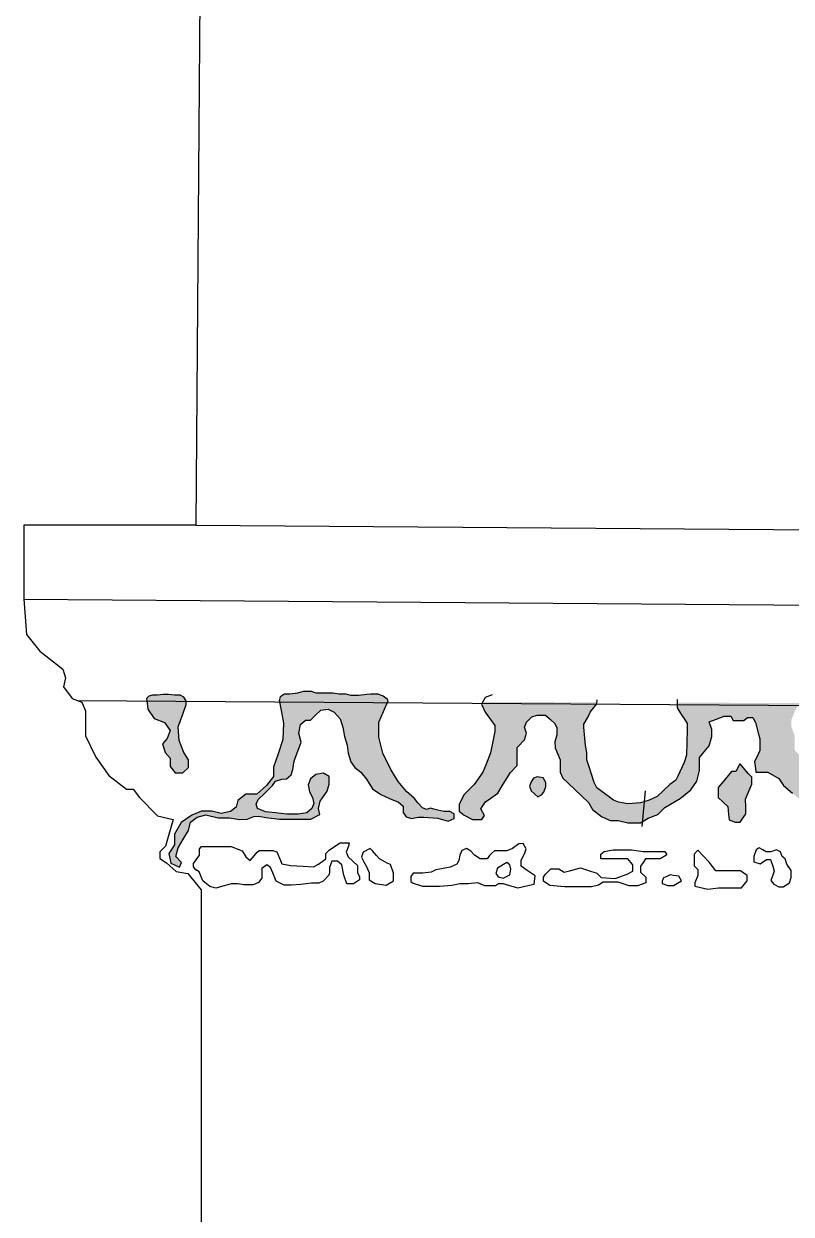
# Model space of a CAD drawing. Header units: millimetres. Extents: x 245 to 515, y 87 to 339.
# Drawn here: x 295.428 to 297.712, y 236.539 to 240.08 of the extents above; entities that cross this region are included whole.
import ezdxf

# ---------------------------------------------------------------- set-up
doc = ezdxf.new("R2010")
doc.units = ezdxf.units.MM
doc.layers.add('çziigi', color=10, linetype='Continuous')

msp = doc.modelspace()

# ---------------------------------------------------------------- hatches: boundary and pattern name
at = {"layer": 'çziigi'}
h = msp.add_hatch(color=256, dxfattribs=at)
h.dxf.hatch_style = 1
h.paths.add_polyline_path([(295.901, 238.0263), (295.9114, 238.0551), (295.9114, 238.0663), (295.7939, 238.0667), (295.7967, 238.0409), (295.8153, 238.0135), (295.8465, 238.002), (295.863, 237.9779), (295.8547, 237.9544), (295.8405, 237.9379), (295.8487, 237.9127), (295.863, 237.8958), (295.863, 237.8706), (295.8783, 237.852), (295.9008, 237.852), (295.9177, 237.8673), (295.9177, 237.8903), (295.9035, 237.9127), (295.8903, 237.9478), (295.8874, 237.9886)])
h.paths.add_polyline_path([(295.9044, 238.0768), (295.8932, 238.0825), (295.8765, 238.0825), (295.8588, 238.0852), (295.8422, 238.0852), (295.825, 238.0828), (295.8106, 238.0828), (295.7994, 238.0798), (295.7931, 238.0733), (295.7939, 238.0667), (295.9114, 238.0663)])
h.paths.add_polyline_path([(296.4973, 238.0806), (296.481, 238.0867), (296.4609, 238.0867), (296.4484, 238.0854), (296.4241, 238.0828), (296.3998, 238.0828), (296.3865, 238.0872), (296.3662, 238.0872), (296.3479, 238.0899), (296.3206, 238.0899), (296.2973, 238.0899), (296.2826, 238.0945), (296.2601, 238.0945), (296.2434, 238.0895), (296.22, 238.0869), (296.2027, 238.0869), (296.1916, 238.079), (296.1886, 238.0652), (296.5112, 238.064), (296.5091, 238.0719)])
h.paths.add_polyline_path([(296.3118, 238.0378), (296.3335, 238.0412), (296.3519, 238.0319), (296.3689, 238.0125), (296.3769, 237.9874), (296.382, 237.9598), (296.3898, 237.9344), (296.3932, 237.9099), (296.4009, 237.8846), (296.4132, 237.8674), (296.4308, 237.8537), (296.4479, 237.8331), (296.4659, 237.8044), (296.4904, 237.7873), (296.5165, 237.7758), (296.5426, 237.7644), (296.5568, 237.7529), (296.5568, 237.7338), (296.5655, 237.7209), (296.5815, 237.716), (296.6013, 237.7196), (296.6189, 237.7196), (296.6604, 237.7166), (296.6912, 237.7081), (296.7083, 237.7161), (296.7083, 237.7303), (296.6959, 237.7368), (296.6775, 237.7368), (296.6601, 237.7411), (296.6479, 237.7441), (296.6385, 237.7464), (296.6262, 237.7427), (296.614, 237.7476), (296.6004, 237.7627), (296.5907, 237.7757), (296.5671, 237.7963), (296.5418, 237.8263), (296.5201, 237.8617), (296.4965, 237.9099), (296.4846, 237.958), (296.4846, 238.0028), (296.4983, 238.0344), (296.5112, 238.064), (296.1886, 238.0652), (296.1939, 238.0371), (296.201, 237.9997), (296.1991, 237.9507), (296.1848, 237.9079), (296.1709, 237.8683), (296.1709, 237.8412), (296.1504, 237.8142), (296.1216, 237.7888), (296.089, 237.7888), (296.0643, 237.7694), (296.0597, 237.7501), (296.043, 237.7366), (296.0149, 237.731), (295.9871, 237.7373), (295.9566, 237.7373), (295.9274, 237.7258), (295.8965, 237.7043), (295.876, 237.6689), (295.876, 237.6373), (295.859, 237.612), (295.8649, 237.5827), (295.8912, 237.5716), (295.8971, 237.5855), (295.8798, 237.6028), (295.8874, 237.6289), (295.9013, 237.6524), (295.9174, 237.6798), (295.9242, 237.7053), (295.9433, 237.7202), (295.9697, 237.7264), (296.0059, 237.7181), (296.0402, 237.7181), (296.0695, 237.7128), (296.0929, 237.7138), (296.1121, 237.7223), (296.1272, 237.7233), (296.1477, 237.7187), (296.1889, 237.7141), (296.282, 237.7141), (296.3092, 237.7282), (296.3045, 237.7458), (296.3096, 237.7675), (296.3308, 237.7969), (296.3364, 237.8183), (296.3364, 237.8408), (296.32, 237.8505), (296.2973, 237.847), (296.281, 237.8344), (296.2739, 237.8159), (296.2781, 237.7956), (296.2867, 237.7784), (296.2911, 237.7609), (296.2847, 237.7461), (296.2701, 237.7331), (296.2439, 237.7289), (296.2108, 237.7289), (296.1772, 237.7327), (296.1468, 237.7361), (296.1231, 237.7455), (296.1198, 237.759), (296.1253, 237.7727), (296.1447, 237.7918), (296.1675, 237.8143), (296.1765, 237.8274), (296.1954, 237.8325), (296.2097, 237.8343), (296.2235, 237.8455), (296.2288, 237.8616), (296.2323, 237.8873), (296.2404, 237.9086), (296.2528, 237.9435), (296.2468, 237.9694), (296.2514, 237.9953), (296.266, 238.0084), (296.2809, 238.0084), (296.2954, 238.0222)])
h = msp.add_hatch(color=256, dxfattribs=at)
h.dxf.hatch_style = 1
h.paths.add_polyline_path([(297.1074, 238.0189), (297.1139, 238.0323), (297.1336, 238.0569), (297.1338, 238.0616), (296.794, 238.0629), (296.7904, 238.0566), (296.801, 238.0327), (296.8169, 238.0104), (296.8296, 237.9926), (296.8296, 237.9752), (296.8245, 237.9502), (296.8167, 237.9118), (296.8036, 237.8781), (296.7944, 237.8543), (296.7684, 237.8167), (296.7381, 237.7875), (296.7241, 237.7584), (296.7241, 237.738), (296.7385, 237.7259), (296.7635, 237.713), (296.7907, 237.713), (296.7991, 237.7247), (296.7885, 237.7448), (296.8021, 237.7656), (296.818, 237.7766), (296.8389, 237.791), (296.8551, 237.8178), (296.8761, 237.8525), (296.8964, 237.8738), (296.8964, 237.8996), (296.8964, 237.927), (296.9181, 237.9505), (296.9238, 237.9694), (296.9185, 237.9876), (296.9245, 238.0027), (296.9397, 238.0186), (296.9563, 238.0239), (296.981, 238.0239), (296.9953, 238.0107), (297.0082, 237.9986), (297.0147, 237.9857), (297.0147, 237.9653), (297.0086, 237.9444), (297.009, 237.9259), (297.0162, 237.9096), (297.0247, 237.8904), (297.0247, 237.8717), (297.0247, 237.8536), (297.0325, 237.8358), (297.0484, 237.8206), (297.0677, 237.8023), (297.0879, 237.7831), (297.1086, 237.7633), (297.1208, 237.7425), (297.1473, 237.722), (297.1731, 237.7103), (297.1969, 237.7103), (297.2261, 237.7031), (297.2636, 237.7031), (297.2692, 237.7065), (297.2745, 237.766), (297.2632, 237.7628), (297.2258, 237.7592), (297.1977, 237.7641), (297.1827, 237.7707), (297.1486, 237.7963), (297.1337, 237.8075), (297.126, 237.8233), (297.1107, 237.87), (297.104, 237.8902), (297.104, 237.9123), (297.0995, 237.9335), (297.0946, 237.9873), (297.0946, 237.9971)])
h = msp.add_hatch(color=256, dxfattribs=at)
h.dxf.hatch_style = 1
h.paths.add_polyline_path([(297.7127, 237.9888), (297.7127, 238.0089), (297.7194, 238.0258), (297.7261, 238.0426), (297.7358, 238.0526), (297.7358, 238.0593), (297.3726, 238.0607), (297.3726, 238.0454), (297.3857, 238.0247), (297.3941, 238.0113), (297.4021, 237.9986), (297.4021, 237.98), (297.4001, 237.9046), (297.3936, 237.8823), (297.3745, 237.8417), (297.3691, 237.8302), (297.3505, 237.8171), (297.3133, 237.7813), (297.2896, 237.7704), (297.2745, 237.766), (297.2692, 237.7065), (297.2867, 237.7171), (297.3155, 237.7281), (297.3363, 237.7489), (297.382, 237.7751), (297.413, 237.8008), (297.4312, 237.8273), (297.4392, 237.8584), (297.4392, 237.8977), (297.4528, 237.914), (297.4681, 237.9323), (297.4763, 237.9596), (297.4763, 237.9812), (297.468, 238.0031), (297.4867, 238.0102), (297.5126, 238.0201), (297.5327, 238.0201), (297.5392, 238.0073), (297.5558, 238.0073), (297.5714, 238.0073), (297.5823, 238.016), (297.5983, 238.016), (297.6058, 238.0016), (297.6149, 237.9668), (297.6184, 237.9533), (297.6184, 237.9335), (297.6184, 237.9187), (297.6104, 237.9009), (297.6033, 237.8854), (297.6058, 237.8646), (297.6071, 237.8536), (297.6232, 237.8536), (297.6429, 237.8536), (297.6756, 237.8349), (297.6892, 237.8137), (297.7161, 237.791), (297.7341, 237.7758), (297.7707, 237.7606), (297.7999, 237.7485), (297.8166, 237.7273), (297.8374, 237.7118), (297.8545, 237.6991), (297.8617, 237.7004), (297.8643, 237.7654), (297.855, 237.7654), (297.8386, 237.7726), (297.8104, 237.7851), (297.7957, 237.8011), (297.7883, 237.8091), (297.7756, 237.8281), (297.7501, 237.8663), (297.7449, 237.883), (297.7385, 237.9031), (297.7224, 237.9197), (297.7224, 237.9622)])
h.paths.add_polyline_path([(298.3447, 238.0244), (298.352, 238.0419), (298.352, 238.0569), (297.9994, 238.0583), (298.0051, 238.0322), (298.0198, 238.018), (298.0246, 237.9928), (298.0246, 237.9748), (298.0246, 237.9537), (298.0101, 237.8956), (297.9986, 237.8755), (297.9986, 237.8607), (297.9857, 237.8379), (297.9672, 237.8245), (297.9519, 237.8134), (297.94, 237.8049), (297.9194, 237.7764), (297.8952, 237.7654), (297.8767, 237.7654), (297.8643, 237.7654), (297.8617, 237.7004), (297.8836, 237.7046), (297.9063, 237.7186), (297.926, 237.7466), (297.937, 237.7622), (297.9704, 237.7679), (298.0102, 237.78), (298.0265, 237.8012), (298.0464, 237.8271), (298.0564, 237.8401), (298.075, 237.8545), (298.0918, 237.8676), (298.0918, 237.8818), (298.1167, 237.9164), (298.1444, 237.9266), (298.1624, 237.9333), (298.1864, 237.9333), (298.205, 237.9153), (298.2188, 237.9019), (298.2188, 237.8748), (298.2114, 237.8434), (298.221, 237.8262), (298.2475, 237.8148), (298.2727, 237.8041), (298.3046, 237.7904), (298.3295, 237.7797), (298.3554, 237.7562), (298.3802, 237.7337), (298.3915, 237.7099), (298.4006, 237.6906), (298.4237, 237.6906), (298.4373, 237.7034), (298.4475, 237.7077), (298.4588, 237.767), (298.4472, 237.7648), (298.422, 237.7648), (298.4033, 237.7734), (298.3858, 237.7949), (298.371, 237.8131), (298.3484, 237.8375), (298.3343, 237.8528), (298.3122, 237.8767), (298.3122, 237.8879), (298.3122, 237.9135), (298.3041, 237.9558), (298.3041, 237.9794), (298.3187, 237.9964)])
h.paths.add_polyline_path([(298.7207, 237.9803), (298.7207, 238.0007), (298.7291, 238.03), (298.7378, 238.03), (298.7503, 238.0175), (298.7636, 238.0043), (298.7799, 238.0043), (298.7931, 238.0202), (298.7999, 238.0031), (298.8151, 237.982), (298.8181, 237.9657), (298.8181, 237.9354), (298.8293, 237.8654), (298.847, 237.8381), (298.8589, 237.8198), (298.8701, 237.8025), (298.8973, 237.7894), (298.9166, 237.7801), (298.9473, 237.7528), (298.968, 237.7344), (298.9757, 237.711), (298.9841, 237.6987), (299.0091, 237.6895), (299.0318, 237.6895), (299.0579, 237.6895), (299.0684, 237.6898), (299.0699, 237.7549), (299.0457, 237.7549), (299.025, 237.771), (299.0168, 237.7775), (298.9772, 237.7878), (298.9606, 237.7922), (298.9397, 237.8201), (298.9228, 237.8428), (298.9096, 237.8604), (298.9096, 237.8912), (298.9229, 237.9312), (298.9229, 237.9538), (298.9229, 237.9713), (298.9229, 237.9926), (298.9229, 238.012), (298.9416, 238.0281), (298.9539, 238.0387), (298.9539, 238.0546), (298.5773, 238.0561), (298.5679, 238.0286), (298.5829, 238.0235), (298.5899, 237.9994), (298.5963, 237.9772), (298.6027, 237.9548), (298.6008, 237.9401), (298.5973, 237.9124), (298.5914, 237.8652), (298.5776, 237.8469), (298.5692, 237.8356), (298.5572, 237.8195), (298.5317, 237.8046), (298.5159, 237.7954), (298.5041, 237.7807), (298.4801, 237.7709), (298.4588, 237.767), (298.4475, 237.7077), (298.4593, 237.7125), (298.4775, 237.7057), (298.4912, 237.7006), (298.5047, 237.7006), (298.5157, 237.725), (298.5237, 237.7428), (298.5628, 237.7641), (298.5828, 237.7807), (298.6048, 237.789), (298.6273, 237.7976), (298.659, 237.8276), (298.6772, 237.8736), (298.6876, 237.8999), (298.7105, 237.9341), (298.7207, 237.9494)])
h.paths.add_polyline_path([(299.3222, 237.9616), (299.3299, 238.0059), (299.3468, 238.0243), (299.3645, 238.0332), (299.3794, 238.0266), (299.3902, 238.0109), (299.4071, 238.0109), (299.4178, 238.0109), (299.4374, 238.0163), (299.4535, 238.004), (299.4618, 237.9978), (299.4539, 237.9672), (299.4492, 237.9489), (299.4492, 237.8987), (299.4613, 237.8707), (299.4782, 237.8311), (299.4958, 237.8113), (299.5158, 237.8001), (299.5558, 237.7778), (299.5893, 237.7591), (299.6041, 237.7406), (299.6264, 237.7268), (299.6214, 237.708), (299.6192, 237.6999), (299.6502, 237.6779), (299.6748, 237.6779), (299.6955, 237.686), (299.7073, 237.6823), (299.7073, 237.7751), (299.6834, 237.765), (299.6673, 237.765), (299.6507, 237.775), (299.6205, 237.7863), (299.6029, 237.7928), (299.5838, 237.8056), (299.5624, 237.835), (299.556, 237.8536), (299.5529, 237.8625), (299.5421, 237.8935), (299.5367, 237.9089), (299.5367, 237.9192), (299.5532, 237.9693), (299.5584, 237.9853), (299.5657, 238.0076), (299.5785, 238.0233), (299.5858, 238.0323), (299.5913, 238.0389), (299.5914, 238.0522), (299.1809, 238.0537), (299.179, 238.036), (299.1882, 238.035), (299.1926, 238.0167), (299.1986, 237.9912), (299.2052, 237.9637), (299.211, 237.9394), (299.2165, 237.916), (299.2165, 237.8933), (299.1984, 237.8545), (299.1912, 237.8391), (299.1726, 237.8158), (299.1617, 237.8022), (299.1491, 237.7864), (299.113, 237.7697), (299.0735, 237.7549), (299.0699, 237.7549), (299.0684, 237.6898), (299.0867, 237.6903), (299.1078, 237.6903), (299.1224, 237.6845), (299.1519, 237.7056), (299.1646, 237.7248), (299.1842, 237.7405), (299.2005, 237.7537), (299.247, 237.7836), (299.2792, 237.8044), (299.2942, 237.8277), (299.3129, 237.8568), (299.3129, 237.8968), (299.3129, 237.9221), (299.3129, 237.9448)])
h.paths.add_polyline_path([(300.2182, 238.0445), (300.2182, 238.0498), (299.7793, 238.0515), (299.7761, 238.0411), (299.7818, 238.0282), (299.7903, 238.0177), (299.797, 238.0094), (299.8055, 237.9989), (299.8167, 237.985), (299.8167, 237.9786), (299.829, 237.9786), (299.837, 237.9786), (299.856, 237.9786), (299.8709, 237.9597), (299.8709, 237.9488), (299.8709, 237.9343), (299.8709, 237.9114), (299.8624, 237.8956), (299.8536, 237.8794), (299.8463, 237.8794), (299.8334, 237.8703), (299.8222, 237.8624), (299.8051, 237.8322), (299.795, 237.8144), (299.7846, 237.804), (299.7637, 237.7834), (299.7507, 237.7791), (299.7237, 237.7791), (299.7164, 237.7791), (299.7073, 237.7751), (299.7073, 237.6823), (299.7128, 237.6806), (299.7286, 237.6806), (299.76, 237.7013), (299.7551, 237.7213), (299.7551, 237.7359), (299.7716, 237.7458), (299.7962, 237.7607), (299.8206, 237.7754), (299.8549, 237.7851), (299.8784, 237.815), (299.897, 237.8388), (299.9109, 237.8566), (299.9268, 237.9079), (299.9374, 237.9423), (299.9264, 237.9624), (299.9395, 237.9982), (299.9537, 238.0082), (299.9878, 238.014), (300.0009, 238.0086), (300.0366, 238.0002), (300.0512, 237.9856), (300.0635, 237.9537), (300.0635, 237.9372), (300.0635, 237.9031), (300.0562, 237.8904), (300.0562, 237.8644), (300.072, 237.8323), (300.0896, 237.8192), (300.1062, 237.7951), (300.1284, 237.7755), (300.163, 237.7471), (300.1721, 237.7396), (300.1902, 237.7396), (300.1902, 237.7172), (300.1803, 237.7065), (300.1689, 237.6943), (300.1811, 237.6829), (300.231, 237.6687), (300.266, 237.6687), (300.2863, 237.6786), (300.317, 237.6713), (300.331, 237.668), (300.3516, 237.6579), (300.3739, 237.6633), (300.4007, 237.6794), (300.4192, 237.6967), (300.4192, 237.7231), (300.4192, 237.7418), (300.4623, 237.7659), (300.4803, 237.776), (300.507, 237.791), (300.5249, 237.8127), (300.5516, 237.8273), (300.564, 237.8524), (300.5659, 237.8894), (300.5667, 237.911), (300.5806, 237.9496), (300.5806, 237.9905), (300.5806, 238.0117), (300.5956, 238.0217), (300.6203, 238.0117), (300.6323, 237.9997), (300.6462, 237.9754), (300.6377, 237.9542), (300.6339, 237.9448), (300.6308, 237.9371), (300.6257, 237.9243), (300.6307, 237.9149), (300.6387, 237.9), (300.6473, 237.9), (300.657, 237.8856), (300.657, 237.8752), (300.657, 237.8539), (300.657, 237.8482), (300.664, 237.8234), (300.6848, 237.8118), (300.7046, 237.8009), (300.7046, 237.791), (300.7277, 237.7752), (300.7485, 237.7609), (300.786, 237.7609), (300.8072, 237.7609), (300.8521, 237.7373), (300.8652, 237.7238), (300.8517, 237.7107), (300.8339, 237.7053), (300.8339, 237.6991), (300.8328, 237.6856), (300.8494, 237.6783), (300.8625, 237.6724), (300.8764, 237.6724), (300.9501, 237.6706), (300.9812, 237.6706), (300.9812, 237.6968), (300.9812, 237.7104), (300.9993, 237.7248), (301.0146, 237.7369), (301.0316, 237.7509), (301.0665, 237.7664), (301.0783, 237.7664), (301.1076, 237.7664), (301.125, 237.7813), (301.1427, 237.7965), (301.1723, 237.8093), (301.1948, 237.7969), (301.1948, 237.7714), (301.2048, 237.7497), (301.213, 237.7316), (301.2303, 237.7316), (301.2459, 237.7409), (301.2589, 237.772), (301.2659, 237.7886), (301.2726, 237.8046), (301.2853, 237.7993), (301.2955, 237.795), (301.3161, 237.7864), (301.3305, 237.7671), (301.339, 237.7557), (301.3505, 237.7404), (301.3691, 237.7404), (301.3909, 237.7404), (301.4058, 237.749), (301.4226, 237.7826), (301.4226, 237.8075), (301.3971, 237.8342), (301.3784, 237.8485), (301.3511, 237.9259), (301.3393, 237.9594), (301.3352, 237.9712), (301.3352, 238.0018), (301.353, 238.0186), (301.3615, 238.0267), (301.3615, 238.0454), (301.0482, 238.0466), (301.0413, 238.0324), (301.0501, 238.006), (301.0677, 237.9909), (301.0677, 237.967), (301.0677, 237.9482), (301.0677, 237.9237), (301.1011, 237.9123), (301.1011, 237.9589), (301.1011, 237.9884), (301.113, 237.9884), (301.1281, 237.9884), (301.1338, 237.9582), (301.1379, 237.9362), (301.1412, 237.9185), (301.1412, 237.8803), (301.13, 237.8614), (301.1218, 237.8476), (301.0973, 237.835), (301.074, 237.823), (301.0509, 237.8112), (301.0082, 237.7892), (300.9917, 237.7807), (300.9714, 237.7652), (300.9375, 237.7652), (300.9123, 237.7652), (300.8871, 237.7652), (300.872, 237.7652), (300.8576, 237.7652), (300.8179, 237.7822), (300.8037, 237.7883), (300.7706, 237.8025), (300.7575, 237.8363), (300.7515, 237.8519), (300.7404, 237.8806), (300.7337, 237.8978), (300.7337, 237.9186), (300.7337, 237.9394), (300.7537, 237.9563), (300.7721, 237.9719), (300.7877, 238.0048), (300.8001, 238.0308), (300.8116, 238.0308), (300.817, 238.0475), (300.3933, 238.0491), (300.4038, 238.0311), (300.4209, 238.0159), (300.4297, 237.998), (300.4391, 237.9788), (300.4391, 237.9514), (300.4448, 237.9243), (300.4448, 237.9036), (300.4448, 237.8776), (300.4448, 237.8476), (300.4448, 237.8313), (300.4516, 237.8309), (300.4526, 237.8483), (300.4712, 237.8672), (300.4775, 237.8835), (300.4775, 237.9006), (300.4775, 237.9253), (300.4704, 237.9397), (300.4656, 237.9689), (300.4656, 237.992), (300.47, 238.0079), (300.4727, 238.018), (300.4823, 238.018), (300.4907, 238.0262), (300.5018, 238.015), (300.5117, 238.005), (300.5117, 237.9952), (300.5174, 237.9776), (300.5174, 237.9513), (300.5242, 237.9098), (300.5242, 237.8867), (300.5178, 237.8588), (300.5152, 237.8474), (300.5124, 237.835), (300.4839, 237.7989), (300.4727, 237.7934), (300.4592, 237.7866), (300.4496, 237.7866), (300.4496, 237.7922), (300.442, 237.7922), (300.4325, 237.7922), (300.4273, 237.7922), (300.4165, 237.7826), (300.4104, 237.7772), (300.4009, 237.7687), (300.3922, 237.7527), (300.3891, 237.747), (300.3683, 237.747), (300.3276, 237.747), (300.3104, 237.747), (300.2789, 237.7527), (300.264, 237.7554), (300.247, 237.7683), (300.2231, 237.7683), (300.2155, 237.7774), (300.2036, 237.7919), (300.1796, 237.8208), (300.1796, 237.8404), (300.1796, 237.8692), (300.1708, 237.8879), (300.1663, 237.8974), (300.1603, 237.8946), (300.1603, 237.8704), (300.1603, 237.8493), (300.1603, 237.8393), (300.1603, 237.8302), (300.1429, 237.8238), (300.1293, 237.8314), (300.1185, 237.8493), (300.1129, 237.8712), (300.1091, 237.8864), (300.1091, 237.9059), (300.1173, 237.9326), (300.1129, 237.9549), (300.1129, 237.9704), (300.1281, 238.0019), (300.1401, 238.0135), (300.1488, 238.0075), (300.1488, 237.9844), (300.1488, 237.9752), (300.1488, 237.9509), (300.1488, 237.9385), (300.162, 237.9385), (300.1736, 237.9553), (300.1736, 237.9732), (300.1736, 237.9903), (300.1795, 238.0027), (300.2182, 238.0286)])
h.paths.add_polyline_path([(301.1755, 237.8728), (301.1815, 237.8875), (301.1859, 237.8982), (301.1872, 237.914), (301.1957, 237.9334), (301.2035, 237.9513), (301.2087, 237.9339), (301.2106, 237.9224), (301.2139, 237.9031), (301.2139, 237.893), (301.2139, 237.8793), (301.2139, 237.8699), (301.2199, 237.8586), (301.2253, 237.8485), (301.2253, 237.838), (301.2212, 237.8295), (301.2111, 237.8209), (301.2028, 237.8209), (301.1893, 237.8275), (301.1755, 237.8523), (301.1755, 237.8586)], flags=16)
h = msp.add_hatch(color=256, dxfattribs=at)
h.dxf.hatch_style = 1
h.paths.add_polyline_path([(299.4104, 237.7946), (299.3978, 237.805), (299.391, 237.8107), (299.3834, 237.817), (299.3802, 237.8276), (299.3764, 237.8265), (299.3641, 237.8228), (299.3556, 237.8202), (299.3556, 237.8053), (299.3556, 237.7931), (299.3604, 237.7796), (299.3668, 237.7619), (299.3742, 237.7557), (299.3681, 237.7364), (299.3632, 237.7282), (299.357, 237.7177), (299.3504, 237.7066), (299.3599, 237.7009), (299.3747, 237.6921), (299.3871, 237.6921), (299.4091, 237.6951), (299.4165, 237.7049), (299.4214, 237.7224), (299.4122, 237.7315), (299.4122, 237.7413), (299.4122, 237.7637), (299.4162, 237.7811)])
h.paths.add_polyline_path([(298.7882, 237.8086), (298.78, 237.8246), (298.7732, 237.8379), (298.7704, 237.8435), (298.758, 237.8499), (298.7479, 237.8551), (298.7297, 237.8457), (298.7197, 237.8336), (298.7176, 237.8174), (298.7176, 237.8011), (298.7318, 237.7836), (298.7417, 237.7714), (298.7417, 237.7508), (298.7417, 237.732), (298.7297, 237.7212), (298.7242, 237.7016), (298.7309, 237.6925), (298.742, 237.6856), (298.7589, 237.6835), (298.7752, 237.6877), (298.7845, 237.6977), (298.7788, 237.7145), (298.7668, 237.7251), (298.7668, 237.7335), (298.7668, 237.7483), (298.7701, 237.7588), (298.7833, 237.7694), (298.7882, 237.7829)])
h.paths.add_polyline_path([(298.1877, 237.7816), (298.1877, 237.7937), (298.1877, 237.806), (298.1771, 237.817), (298.1631, 237.8218), (298.1538, 237.8254), (298.1407, 237.8212), (298.1283, 237.8173), (298.1227, 237.8039), (298.1227, 237.7854), (298.1227, 237.7689), (298.126, 237.7579), (298.126, 237.7405), (298.1185, 237.7277), (298.1151, 237.7217), (298.1151, 237.7011), (298.1305, 237.6921), (298.1449, 237.6837), (298.1664, 237.6921), (298.1745, 237.6953), (298.1828, 237.7187), (298.1756, 237.7328), (298.1756, 237.745), (298.1828, 237.7668)])
h.paths.add_polyline_path([(297.5888, 237.8044), (297.5946, 237.8183), (297.5946, 237.8389), (297.5835, 237.8501), (297.5596, 237.8788), (297.5475, 237.8561), (297.5348, 237.8561), (297.5115, 237.8284), (297.4943, 237.8078), (297.4943, 237.7954), (297.4943, 237.7789), (297.5092, 237.7646), (297.5234, 237.7512), (297.5257, 237.7279), (297.5274, 237.7119), (297.5453, 237.7046), (297.5603, 237.7046), (297.5775, 237.7301), (297.5775, 237.7496), (297.576, 237.7736)])
h.paths.add_polyline_path([(296.9813, 237.8112), (296.9813, 237.8232), (296.9734, 237.8373), (296.9558, 237.84), (296.9449, 237.8364), (296.9376, 237.8253), (296.9329, 237.8118), (296.9379, 237.7986), (296.949, 237.7884), (296.9577, 237.7804), (296.9687, 237.786), (296.9757, 237.7945)])

# ---------------------------------------------------------------- linework, layer by layer
for p, q in [((295.9628, 241.7571), (295.9399, 238.5887)), ((295.9399, 238.5887), (295.4276, 238.5887)), ((295.4276, 238.5887), (295.4276, 238.3687)), ((295.9399, 238.5887), (427.6409, 237.6288)), ((295.4276, 238.3687), (295.4359, 238.2632)), ((295.4276, 238.3687), (301.7553, 238.3195)), ((295.4359, 238.2632), (295.4758, 238.2139)), ((295.4758, 238.2139), (295.5251, 238.1748)), ((295.5251, 238.1748), (295.5437, 238.1602)), ((295.5437, 238.1602), (295.5516, 238.1342)), ((295.5516, 238.1342), (295.5462, 238.1074)), ((295.5462, 238.1074), (295.5716, 238.0726)), ((295.8106, 238.0828), (295.7994, 238.0798)), ((295.825, 238.0828), (295.8106, 238.0828)), ((295.8422, 238.0852), (295.825, 238.0828)), ((295.8588, 238.0852), (295.8422, 238.0852)), ((295.8765, 238.0825), (295.8588, 238.0852)), ((295.8932, 238.0825), (295.8765, 238.0825)), ((295.9044, 238.0768), (295.8932, 238.0825)), ((296.1916, 238.079), (296.2027, 238.0869)), ((296.2027, 238.0869), (296.22, 238.0869)), ((296.22, 238.0869), (296.2434, 238.0895)), ((296.2434, 238.0895), (296.2601, 238.0945)), ((296.2601, 238.0945), (296.2826, 238.0945)), ((296.2826, 238.0945), (296.2973, 238.0899)), ((296.2973, 238.0899), (296.3206, 238.0899)), ((296.3206, 238.0899), (296.3479, 238.0899)), ((296.3479, 238.0899), (296.3662, 238.0872)), ((296.3662, 238.0872), (296.3865, 238.0872)), ((296.3865, 238.0872), (296.3998, 238.0828)), ((296.3998, 238.0828), (296.4241, 238.0828)), ((296.4241, 238.0828), (296.4484, 238.0854)), ((296.4484, 238.0854), (296.4609, 238.0867)), ((296.4609, 238.0867), (296.481, 238.0867)), ((296.481, 238.0867), (296.4973, 238.0806)), ((296.8215, 238.0838), (296.8014, 238.0759)), ((295.5716, 238.0726), (295.6005, 238.0624)), ((295.5861, 238.0675), (427.6704, 237.1245)), ((295.6005, 238.0624), (295.6117, 238.036)), ((295.7994, 238.0798), (295.7931, 238.0733)), ((295.7931, 238.0733), (295.7939, 238.0667)), ((295.7939, 238.0667), (295.7967, 238.0409)), ((295.901, 238.0263), (295.9114, 238.0551)), ((295.9114, 238.0663), (295.9044, 238.0768)), ((295.9114, 238.0551), (295.9114, 238.0663)), ((296.1881, 238.0681), (296.1939, 238.0371)), ((296.1886, 238.0652), (296.1916, 238.079)), ((296.4973, 238.0806), (296.5091, 238.0719)), ((296.4983, 238.0344), (296.5112, 238.064)), ((296.5091, 238.0719), (296.5112, 238.064)), ((296.8014, 238.0759), (296.7904, 238.0566)), ((296.7904, 238.0566), (296.801, 238.0327)), ((297.1139, 238.0323), (297.1336, 238.0569)), ((297.1336, 238.0569), (297.134, 238.0687)), ((297.3726, 238.0702), (297.3726, 238.0454)), ((295.6117, 238.036), (295.6117, 237.9621)), ((295.7967, 238.0409), (295.8153, 238.0135)), ((295.8153, 238.0135), (295.8465, 238.002)), ((295.8874, 237.9886), (295.901, 238.0263)), ((296.1939, 238.0371), (296.201, 237.9997)), ((296.2809, 238.0084), (296.2954, 238.0222)), ((296.2954, 238.0222), (296.3118, 238.0378)), ((296.3118, 238.0378), (296.3335, 238.0412)), ((296.3335, 238.0412), (296.3519, 238.0319)), ((296.3519, 238.0319), (296.3689, 238.0125)), ((296.3689, 238.0125), (296.3769, 237.9874)), ((296.4846, 238.0028), (296.4983, 238.0344)), ((296.801, 238.0327), (296.8169, 238.0104)), ((296.9245, 238.0027), (296.9397, 238.0186)), ((296.9397, 238.0186), (296.9563, 238.0239)), ((296.9563, 238.0239), (296.981, 238.0239)), ((296.981, 238.0239), (296.9953, 238.0107)), ((297.0946, 237.9971), (297.1074, 238.0189)), ((297.1074, 238.0189), (297.1139, 238.0323)), ((297.3726, 238.0454), (297.3857, 238.0247)), ((297.3857, 238.0247), (297.3941, 238.0113)), ((297.3941, 238.0113), (297.4021, 237.9986)), ((297.4867, 238.0102), (297.5126, 238.0201)), ((297.5126, 238.0201), (297.5327, 238.0201)), ((297.5327, 238.0201), (297.5392, 238.0073)), ((297.5714, 238.0073), (297.5823, 238.016)), ((297.5823, 238.016), (297.5983, 238.016)), ((297.5983, 238.016), (297.6058, 238.0016)), ((295.8465, 238.002), (295.863, 237.9779)), ((295.863, 237.9779), (295.8547, 237.9544)), ((295.8903, 237.9478), (295.8874, 237.9886)), ((296.201, 237.9997), (296.1991, 237.9507)), ((296.2468, 237.9694), (296.2514, 237.9953)), ((296.2514, 237.9953), (296.266, 238.0084)), ((296.266, 238.0084), (296.2809, 238.0084)), ((296.3769, 237.9874), (296.382, 237.9598)), ((296.4846, 237.958), (296.4846, 238.0028)), ((296.8169, 238.0104), (296.8296, 237.9926)), ((296.8296, 237.9926), (296.8296, 237.9752)), ((296.9185, 237.9876), (296.9245, 238.0027)), ((296.9238, 237.9694), (296.9185, 237.9876)), ((296.9953, 238.0107), (297.0082, 237.9986)), ((297.0082, 237.9986), (297.0147, 237.9857)), ((297.0147, 237.9857), (297.0147, 237.9653)), ((297.0946, 237.9873), (297.0946, 237.9971)), ((297.0995, 237.9335), (297.0946, 237.9873)), ((297.4021, 237.98), (297.4001, 237.9046)), ((297.4021, 237.9986), (297.4021, 237.98)), ((297.468, 238.0031), (297.4867, 238.0102)), ((297.4763, 237.9812), (297.468, 238.0031)), ((297.4763, 237.9596), (297.4763, 237.9812)), ((297.5392, 238.0073), (297.5558, 238.0073)), ((297.5558, 238.0073), (297.5714, 238.0073)), ((297.6058, 238.0016), (297.6149, 237.9668)), ((295.6117, 237.9621), (295.6421, 237.898)), ((295.8547, 237.9544), (295.8405, 237.9379)), ((295.9035, 237.9127), (295.8903, 237.9478)), ((296.1991, 237.9507), (296.1848, 237.9079)), ((296.2404, 237.9086), (296.2528, 237.9435)), ((296.2528, 237.9435), (296.2468, 237.9694)), ((296.382, 237.9598), (296.3898, 237.9344)), ((296.4965, 237.9099), (296.4846, 237.958)), ((296.8245, 237.9502), (296.8167, 237.9118)), ((296.8296, 237.9752), (296.8245, 237.9502)), ((296.8964, 237.927), (296.9181, 237.9505)), ((296.9181, 237.9505), (296.9238, 237.9694)), ((297.0147, 237.9653), (297.0086, 237.9444)), ((297.0086, 237.9444), (297.009, 237.9259)), ((297.4681, 237.9323), (297.4763, 237.9596)), ((297.6149, 237.9668), (297.6184, 237.9533)), ((297.6184, 237.9533), (297.6184, 237.9335)), ((295.8405, 237.9379), (295.8487, 237.9127)), ((295.8487, 237.9127), (295.863, 237.8958)), ((295.9177, 237.8903), (295.9035, 237.9127)), ((296.1848, 237.9079), (296.1709, 237.8683)), ((296.2323, 237.8873), (296.2404, 237.9086)), ((296.3898, 237.9344), (296.3932, 237.9099)), ((296.3932, 237.9099), (296.4009, 237.8846)), ((296.5201, 237.8617), (296.4965, 237.9099)), ((296.8167, 237.9118), (296.8036, 237.8781)), ((296.8964, 237.8996), (296.8964, 237.927)), ((297.009, 237.9259), (297.0162, 237.9096)), ((297.0162, 237.9096), (297.0247, 237.8904)), ((297.104, 237.9123), (297.0995, 237.9335)), ((297.104, 237.8902), (297.104, 237.9123)), ((297.4392, 237.8977), (297.4528, 237.914)), ((297.4528, 237.914), (297.4681, 237.9323)), ((297.6184, 237.9187), (297.6104, 237.9009)), ((297.6184, 237.9335), (297.6184, 237.9187)), ((295.6421, 237.898), (295.6804, 237.844)), ((295.863, 237.8958), (295.863, 237.8706)), ((295.863, 237.8706), (295.8783, 237.852)), ((295.9177, 237.8673), (295.9177, 237.8903)), ((296.2288, 237.8616), (296.2323, 237.8873)), ((296.4009, 237.8846), (296.4132, 237.8674)), ((296.8036, 237.8781), (296.7944, 237.8543)), ((296.8761, 237.8525), (296.8964, 237.8738)), ((296.8964, 237.8738), (296.8964, 237.8996)), ((297.0247, 237.8904), (297.0247, 237.8717)), ((297.0247, 237.8717), (297.0247, 237.8536)), ((297.1107, 237.87), (297.104, 237.8902)), ((297.126, 237.8233), (297.1107, 237.87)), ((297.3936, 237.8823), (297.3745, 237.8417)), ((297.4001, 237.9046), (297.3936, 237.8823)), ((297.4392, 237.8584), (297.4392, 237.8977)), ((297.5595, 237.8786), (297.5475, 237.8561)), ((297.5835, 237.8501), (297.5599, 237.8784)), ((297.6104, 237.9009), (297.6033, 237.8854)), ((297.6033, 237.8854), (297.6058, 237.8646)), ((295.6804, 237.844), (295.7329, 237.8033)), ((295.8783, 237.852), (295.9008, 237.852)), ((295.9008, 237.852), (295.9177, 237.8673)), ((296.1709, 237.8412), (296.1504, 237.8142)), ((296.1709, 237.8683), (296.1709, 237.8412)), ((296.1954, 237.8325), (296.2097, 237.8343)), ((296.2097, 237.8343), (296.2235, 237.8455)), ((296.2235, 237.8455), (296.2288, 237.8616)), ((296.281, 237.8344), (296.2739, 237.8159)), ((296.2973, 237.847), (296.281, 237.8344)), ((296.32, 237.8505), (296.2973, 237.847)), ((296.3364, 237.8408), (296.32, 237.8505)), ((296.3364, 237.8183), (296.3364, 237.8408)), ((296.4132, 237.8674), (296.4308, 237.8537)), ((296.4308, 237.8537), (296.4479, 237.8331)), ((296.5418, 237.8263), (296.5201, 237.8617)), ((296.7944, 237.8543), (296.7684, 237.8167)), ((296.8551, 237.8178), (296.8761, 237.8525)), ((296.9449, 237.8364), (296.9376, 237.8253)), ((296.9558, 237.84), (296.9449, 237.8364)), ((296.9734, 237.8373), (296.9558, 237.84)), ((296.9813, 237.8232), (296.9734, 237.8373)), ((297.0247, 237.8536), (297.0325, 237.8358)), ((297.0325, 237.8358), (297.0484, 237.8206)), ((297.3745, 237.8417), (297.3691, 237.8302)), ((297.4312, 237.8273), (297.4392, 237.8584)), ((297.5348, 237.8561), (297.5115, 237.8284)), ((297.5475, 237.8561), (297.5348, 237.8561)), ((297.5946, 237.8389), (297.5835, 237.8501)), ((297.5946, 237.8183), (297.5946, 237.8389)), ((297.6058, 237.8646), (297.6071, 237.8536)), ((297.6071, 237.8536), (297.6232, 237.8536)), ((297.6232, 237.8536), (297.6429, 237.8536)), ((297.6429, 237.8536), (297.6756, 237.8349)), ((297.6756, 237.8349), (297.6892, 237.8137)), ((295.7329, 237.8033), (295.7532, 237.8033)), ((295.7532, 237.8033), (295.772, 237.7783)), ((296.1504, 237.8142), (296.1216, 237.7888)), ((296.1447, 237.7918), (296.1675, 237.8143)), ((296.1675, 237.8143), (296.1765, 237.8274)), ((296.1765, 237.8274), (296.1954, 237.8325)), ((296.2739, 237.8159), (296.2781, 237.7956)), ((296.3308, 237.7969), (296.3364, 237.8183)), ((296.4479, 237.8331), (296.4659, 237.8044)), ((296.4659, 237.8044), (296.4904, 237.7873)), ((296.5671, 237.7963), (296.5418, 237.8263)), ((296.7684, 237.8167), (296.7381, 237.7875)), ((296.8389, 237.791), (296.8551, 237.8178)), ((296.9376, 237.8253), (296.9329, 237.8118)), ((296.9329, 237.8118), (296.9379, 237.7986)), ((296.9379, 237.7986), (296.949, 237.7884)), ((296.9757, 237.7945), (296.9813, 237.8112)), ((296.9813, 237.8112), (296.9813, 237.8232)), ((297.0484, 237.8206), (297.0677, 237.8023)), ((297.0677, 237.8023), (297.0879, 237.7831)), ((297.1337, 237.8075), (297.126, 237.8233)), ((297.1486, 237.7963), (297.1337, 237.8075)), ((297.2774, 237.7986), (297.2679, 237.6923)), ((297.3505, 237.8171), (297.3133, 237.7813)), ((297.3691, 237.8302), (297.3505, 237.8171)), ((297.382, 237.7751), (297.413, 237.8008)), ((297.413, 237.8008), (297.4312, 237.8273)), ((297.5115, 237.8284), (297.4943, 237.8078)), ((297.4943, 237.8078), (297.4943, 237.7954)), ((297.576, 237.7736), (297.5888, 237.8044)), ((297.5888, 237.8044), (297.5946, 237.8183)), ((297.6892, 237.8137), (297.7161, 237.791)), ((295.772, 237.7783), (295.8252, 237.7235)), ((296.0643, 237.7694), (296.0597, 237.7501)), ((296.089, 237.7888), (296.0643, 237.7694)), ((296.1216, 237.7888), (296.089, 237.7888)), ((296.1198, 237.759), (296.1253, 237.7727)), ((296.1253, 237.7727), (296.1447, 237.7918)), ((296.2781, 237.7956), (296.2867, 237.7784)), ((296.2867, 237.7784), (296.2911, 237.7609)), ((296.3045, 237.7458), (296.3096, 237.7675)), ((296.3096, 237.7675), (296.3308, 237.7969)), ((296.4904, 237.7873), (296.5165, 237.7758)), ((296.5165, 237.7758), (296.5426, 237.7644)), ((296.5426, 237.7644), (296.5568, 237.7529)), ((296.5907, 237.7757), (296.5671, 237.7963)), ((296.6004, 237.7627), (296.5907, 237.7757)), ((296.7381, 237.7875), (296.7241, 237.7584)), ((296.7885, 237.7448), (296.8021, 237.7656)), ((296.8021, 237.7656), (296.818, 237.7766)), ((296.818, 237.7766), (296.8389, 237.791)), ((296.949, 237.7884), (296.9577, 237.7804)), ((296.9577, 237.7804), (296.9687, 237.786)), ((296.9687, 237.786), (296.9757, 237.7945)), ((297.0879, 237.7831), (297.1086, 237.7633)), ((297.1086, 237.7633), (297.1208, 237.7425)), ((297.1827, 237.7707), (297.1486, 237.7963)), ((297.1977, 237.7641), (297.1827, 237.7707)), ((297.2258, 237.7592), (297.1977, 237.7641)), ((297.2896, 237.7704), (297.2632, 237.7628)), ((297.3133, 237.7813), (297.2896, 237.7704)), ((297.3363, 237.7489), (297.382, 237.7751)), ((297.4943, 237.7954), (297.4943, 237.7789)), ((297.4943, 237.7789), (297.5092, 237.7646)), ((297.5092, 237.7646), (297.5234, 237.7512)), ((297.5775, 237.7496), (297.576, 237.7736)), ((295.9566, 237.7373), (295.9274, 237.7258)), ((295.9871, 237.7373), (295.9566, 237.7373)), ((296.0149, 237.731), (295.9871, 237.7373)), ((296.043, 237.7366), (296.0149, 237.731)), ((296.0597, 237.7501), (296.043, 237.7366)), ((296.1231, 237.7455), (296.1198, 237.759)), ((296.1468, 237.7361), (296.1231, 237.7455)), ((296.1772, 237.7327), (296.1468, 237.7361)), ((296.2108, 237.7289), (296.1772, 237.7327)), ((296.2439, 237.7289), (296.2108, 237.7289)), ((296.2701, 237.7331), (296.2439, 237.7289)), ((296.2847, 237.7461), (296.2701, 237.7331)), ((296.282, 237.7141), (296.3092, 237.7282)), ((296.2911, 237.7609), (296.2847, 237.7461)), ((296.3092, 237.7282), (296.3045, 237.7458)), ((296.5568, 237.7529), (296.5568, 237.7338)), ((296.5568, 237.7338), (296.5655, 237.7209)), ((296.614, 237.7476), (296.6004, 237.7627)), ((296.6262, 237.7427), (296.614, 237.7476)), ((296.6385, 237.7464), (296.6262, 237.7427)), ((296.6479, 237.7441), (296.6385, 237.7464)), ((296.6601, 237.7411), (296.6479, 237.7441)), ((296.6775, 237.7368), (296.6601, 237.7411)), ((296.6959, 237.7368), (296.6775, 237.7368)), ((296.7083, 237.7303), (296.6959, 237.7368)), ((296.7083, 237.7161), (296.7083, 237.7303)), ((296.7241, 237.7584), (296.7241, 237.738)), ((296.7241, 237.738), (296.7385, 237.7259)), ((296.7991, 237.7247), (296.7885, 237.7448)), ((297.1208, 237.7425), (297.1473, 237.722)), ((297.2632, 237.7628), (297.2258, 237.7592)), ((297.2867, 237.7171), (297.3155, 237.7281)), ((297.3155, 237.7281), (297.3363, 237.7489)), ((297.5234, 237.7512), (297.5257, 237.7279)), ((297.5257, 237.7279), (297.5274, 237.7119)), ((297.5603, 237.7046), (297.5775, 237.7301)), ((297.5775, 237.7301), (297.5775, 237.7496)), ((295.8252, 237.7235), (295.8722, 237.7126)), ((295.8722, 237.7126), (295.8575, 237.6613)), ((295.8965, 237.7043), (295.876, 237.6689)), ((295.9274, 237.7258), (295.8965, 237.7043)), ((295.9174, 237.6798), (295.9242, 237.7053)), ((295.9242, 237.7053), (295.9433, 237.7202)), ((295.9433, 237.7202), (295.9697, 237.7264)), ((295.9697, 237.7264), (296.0059, 237.7181)), ((296.0059, 237.7181), (296.0402, 237.7181)), ((296.0402, 237.7181), (296.0695, 237.7128)), ((296.0695, 237.7128), (296.0929, 237.7138)), ((296.0929, 237.7138), (296.1121, 237.7223)), ((296.1121, 237.7223), (296.1272, 237.7233)), ((296.1272, 237.7233), (296.1477, 237.7187)), ((296.1477, 237.7187), (296.1889, 237.7141)), ((296.1889, 237.7141), (296.282, 237.7141)), ((296.5655, 237.7209), (296.5815, 237.716)), ((296.5815, 237.716), (296.6013, 237.7196)), ((296.6013, 237.7196), (296.6189, 237.7196)), ((296.6189, 237.7196), (296.6604, 237.7166)), ((296.6604, 237.7166), (296.6912, 237.7081)), ((296.6912, 237.7081), (296.7083, 237.7161)), ((296.7385, 237.7259), (296.7635, 237.713)), ((296.7635, 237.713), (296.7907, 237.713)), ((296.7907, 237.713), (296.7991, 237.7247)), ((297.1473, 237.722), (297.1731, 237.7103)), ((297.1731, 237.7103), (297.1969, 237.7103)), ((297.1969, 237.7103), (297.2261, 237.7031)), ((297.2261, 237.7031), (297.2636, 237.7031)), ((297.2636, 237.7031), (297.2867, 237.7171)), ((297.5274, 237.7119), (297.5453, 237.7046)), ((297.5453, 237.7046), (297.5603, 237.7046)), ((295.8575, 237.6613), (295.8494, 237.6332)), ((295.876, 237.6689), (295.876, 237.6373)), ((295.9013, 237.6524), (295.9174, 237.6798)), ((295.8494, 237.6332), (295.833, 237.6163)), ((295.876, 237.6373), (295.859, 237.612)), ((295.8798, 237.6028), (295.8874, 237.6289)), ((295.8874, 237.6289), (295.9013, 237.6524)), ((295.9503, 237.6261), (295.9564, 237.6325)), ((295.9503, 237.6068), (295.9503, 237.6261)), ((295.9564, 237.6325), (295.9713, 237.6325)), ((295.9713, 237.6325), (296.0095, 237.6325)), ((296.0095, 237.6325), (296.0331, 237.6325)), ((296.0331, 237.6325), (296.045, 237.6325)), ((296.045, 237.6325), (296.078, 237.62)), ((296.3269, 237.6121), (296.3365, 237.622)), ((296.3365, 237.622), (296.3558, 237.6349)), ((296.3558, 237.6349), (296.369, 237.6436)), ((296.369, 237.6436), (296.3884, 237.6436)), ((296.394, 237.634), (296.387, 237.6153)), ((296.3884, 237.6436), (296.3963, 237.6436)), ((296.3963, 237.6436), (296.394, 237.634)), ((296.4587, 237.6264), (296.4381, 237.6153)), ((296.4652, 237.6193), (296.4587, 237.6264)), ((296.7459, 237.6268), (296.7311, 237.6206)), ((296.7585, 237.6192), (296.7459, 237.6268)), ((296.8825, 237.627), (296.8657, 237.6199)), ((296.9012, 237.6402), (296.8825, 237.627)), ((296.9137, 237.6413), (296.9012, 237.6402)), ((296.9232, 237.626), (296.9137, 237.6413)), ((296.9185, 237.6111), (296.9232, 237.626)), ((297.1556, 237.6175), (297.1821, 237.6232)), ((297.1821, 237.6232), (297.2163, 237.6232)), ((297.2163, 237.6232), (297.2363, 237.6232)), ((297.2363, 237.6232), (297.2716, 237.6175)), ((297.4346, 237.622), (297.4234, 237.6098)), ((297.468, 237.5864), (297.4346, 237.622)), ((297.6074, 237.6229), (297.6004, 237.6033)), ((297.6169, 237.6285), (297.6074, 237.6229)), ((297.6273, 237.6229), (297.6169, 237.6285)), ((297.638, 237.617), (297.6273, 237.6229)), ((297.668, 237.6232), (297.6517, 237.617)), ((297.6803, 237.6167), (297.668, 237.6232)), ((295.833, 237.6163), (295.833, 237.5972)), ((295.833, 237.5972), (295.8526, 237.584)), ((295.859, 237.612), (295.8649, 237.5827)), ((295.8971, 237.5855), (295.8798, 237.6028)), ((295.9325, 237.5824), (295.9404, 237.5932)), ((295.9404, 237.5932), (295.9503, 237.6068)), ((296.078, 237.62), (296.089, 237.6022)), ((296.089, 237.6022), (296.101, 237.5911)), ((296.101, 237.5911), (296.1132, 237.6051)), ((296.1132, 237.6051), (296.1223, 237.6155)), ((296.1223, 237.6155), (296.1287, 237.6211)), ((296.1287, 237.6211), (296.1595, 237.6211)), ((296.1595, 237.6211), (296.1692, 237.6211)), ((296.1692, 237.6211), (296.1811, 237.6168)), ((296.1811, 237.6168), (296.1922, 237.5906)), ((296.1922, 237.5906), (296.1961, 237.5813)), ((296.3051, 237.5798), (296.3269, 237.5956)), ((296.3269, 237.5956), (296.3269, 237.6121)), ((296.3448, 237.5894), (296.3375, 237.5699)), ((296.3611, 237.5894), (296.3448, 237.5894)), ((296.3748, 237.5778), (296.3611, 237.5894)), ((296.387, 237.6153), (296.3935, 237.6016)), ((296.3935, 237.6016), (296.4069, 237.5888)), ((296.4069, 237.5888), (296.4205, 237.5758)), ((296.4381, 237.6153), (296.4331, 237.6005)), ((296.4331, 237.6005), (296.4401, 237.5874)), ((296.4401, 237.5874), (296.4486, 237.5716)), ((296.4774, 237.606), (296.4652, 237.6193)), ((296.4867, 237.5958), (296.4774, 237.606)), ((296.5092, 237.5827), (296.4867, 237.5958)), ((296.7224, 237.5909), (296.7162, 237.5801)), ((296.7259, 237.607), (296.7224, 237.5909)), ((296.7311, 237.6206), (296.7259, 237.607)), ((296.7697, 237.6068), (296.7585, 237.6192)), ((296.7857, 237.5962), (296.7697, 237.6068)), ((296.8066, 237.5962), (296.7857, 237.5962)), ((296.814, 237.6055), (296.8066, 237.5962)), ((296.8201, 237.6115), (296.814, 237.6055)), ((296.8288, 237.6199), (296.8201, 237.6115)), ((296.849, 237.6199), (296.8288, 237.6199)), ((296.8657, 237.6199), (296.849, 237.6199)), ((296.9081, 237.5923), (296.9185, 237.6111)), ((296.9081, 237.5741), (296.9081, 237.5923)), ((297.145, 237.6101), (297.1556, 237.6175)), ((297.145, 237.5956), (297.145, 237.6101)), ((297.1667, 237.5956), (297.145, 237.5956)), ((297.2024, 237.5956), (297.1667, 237.5956)), ((297.2255, 237.5956), (297.2024, 237.5956)), ((297.2409, 237.5785), (297.2255, 237.5956)), ((297.2783, 237.5956), (297.2709, 237.5848)), ((297.2716, 237.6175), (297.2942, 237.6175)), ((297.304, 237.5956), (297.2783, 237.5956)), ((297.2942, 237.6175), (297.3358, 237.6175)), ((297.3222, 237.5956), (297.304, 237.5956)), ((297.3393, 237.6061), (297.3222, 237.5956)), ((297.3358, 237.6175), (297.3419, 237.6077)), ((297.3419, 237.6077), (297.3393, 237.6061)), ((297.4234, 237.6098), (297.4234, 237.5954)), ((297.4234, 237.5954), (297.4234, 237.5751)), ((297.4874, 237.5602), (297.468, 237.5864)), ((297.6004, 237.6033), (297.6004, 237.5867)), ((297.6004, 237.5867), (297.6197, 237.5814)), ((297.6197, 237.5814), (297.6388, 237.5935)), ((297.6517, 237.617), (297.638, 237.617)), ((297.6388, 237.5935), (297.6509, 237.5935)), ((297.6509, 237.5935), (297.657, 237.5741)), ((297.6854, 237.6033), (297.6803, 237.6167)), ((297.6941, 237.5963), (297.6854, 237.6033)), ((297.6989, 237.5797), (297.6941, 237.5963)), ((295.8526, 237.584), (295.881, 237.5586)), ((295.8649, 237.5827), (295.8912, 237.5716)), ((295.881, 237.5586), (295.9157, 237.5527)), ((295.8912, 237.5716), (295.8971, 237.5855)), ((295.9157, 237.5527), (295.9555, 237.5039)), ((295.9325, 237.5725), (295.9325, 237.5824)), ((295.9398, 237.5629), (295.9325, 237.5725)), ((295.9494, 237.5577), (295.9398, 237.5629)), ((295.9602, 237.5306), (295.9494, 237.5577)), ((296.151, 237.5784), (296.1359, 237.5676)), ((296.1359, 237.5676), (296.1359, 237.5382)), ((296.1617, 237.5706), (296.151, 237.5784)), ((296.1688, 237.5542), (296.1617, 237.5706)), ((296.1793, 237.5297), (296.1688, 237.5542)), ((296.1961, 237.5813), (296.2214, 237.576)), ((296.2214, 237.576), (296.2596, 237.574)), ((296.2596, 237.574), (296.2898, 237.5724)), ((296.2898, 237.5724), (296.3051, 237.5798)), ((296.3375, 237.5539), (296.3358, 237.5475)), ((296.3375, 237.5699), (296.3375, 237.5539)), ((296.3803, 237.5478), (296.3748, 237.5778)), ((296.4205, 237.5758), (296.4205, 237.5556)), ((296.4205, 237.5556), (296.427, 237.5428)), ((296.4486, 237.5716), (296.4559, 237.5542)), ((296.4559, 237.5542), (296.4559, 237.5338)), ((296.5188, 237.5786), (296.5092, 237.5827)), ((296.5278, 237.5533), (296.5188, 237.5786)), ((296.5278, 237.5306), (296.5278, 237.5533)), ((296.5866, 237.5531), (296.5794, 237.5431)), ((296.6152, 237.5531), (296.5866, 237.5531)), ((296.6405, 237.5559), (296.6152, 237.5531)), ((296.6545, 237.5635), (296.6405, 237.5559)), ((296.671, 237.5666), (296.6545, 237.5635)), ((296.6968, 237.5715), (296.671, 237.5666)), ((296.7162, 237.5801), (296.6968, 237.5715)), ((296.838, 237.5684), (296.8331, 237.5524)), ((296.8331, 237.5524), (296.8398, 237.5426)), ((296.8652, 237.5848), (296.838, 237.5684)), ((296.8744, 237.5785), (296.8652, 237.5848)), ((296.8742, 237.548), (296.8771, 237.5655)), ((296.8771, 237.5655), (296.8744, 237.5785)), ((296.9261, 237.5615), (296.9081, 237.5741)), ((296.9495, 237.5451), (296.9261, 237.5615)), ((296.9802, 237.5503), (296.997, 237.5657)), ((296.997, 237.5657), (297.0204, 237.5657)), ((297.0204, 237.5657), (297.0358, 237.556)), ((297.0358, 237.556), (297.0521, 237.5602)), ((297.0521, 237.5602), (297.0846, 237.5688)), ((297.0846, 237.5688), (297.1085, 237.5614)), ((297.1085, 237.5614), (297.1336, 237.5536)), ((297.1336, 237.5536), (297.1465, 237.5403)), ((297.224, 237.55), (297.2409, 237.5597)), ((297.2409, 237.5597), (297.2409, 237.5785)), ((297.2709, 237.5848), (297.2635, 237.574)), ((297.2635, 237.574), (297.2635, 237.5563)), ((297.2635, 237.5563), (297.2789, 237.5412)), ((297.4234, 237.5751), (297.4337, 237.5643)), ((297.4337, 237.5643), (297.4337, 237.5462)), ((297.5127, 237.5602), (297.4874, 237.5602)), ((297.5361, 237.5602), (297.5127, 237.5602)), ((297.5614, 237.5602), (297.5361, 237.5602)), ((297.5812, 237.5462), (297.5614, 237.5602)), ((297.657, 237.5741), (297.6617, 237.5594)), ((297.6617, 237.5594), (297.6576, 237.5478)), ((297.7115, 237.5609), (297.6989, 237.5797)), ((297.7115, 237.5405), (297.7115, 237.5609)), ((295.9815, 237.5134), (295.9602, 237.5306)), ((296.0243, 237.5154), (295.9988, 237.5083)), ((296.0452, 237.5213), (296.0243, 237.5154)), ((296.0641, 237.5213), (296.0452, 237.5213)), ((296.0827, 237.5189), (296.0641, 237.5213)), ((296.1101, 237.5189), (296.0827, 237.5189)), ((296.1267, 237.5251), (296.1101, 237.5189)), ((296.1359, 237.5382), (296.1267, 237.5251)), ((296.2023, 237.5172), (296.1793, 237.5297)), ((296.2233, 237.5172), (296.2023, 237.5172)), ((296.2518, 237.5195), (296.2233, 237.5172)), ((296.2842, 237.5233), (296.2518, 237.5195)), ((296.306, 237.5233), (296.2842, 237.5233)), ((296.3183, 237.5294), (296.306, 237.5233)), ((296.3358, 237.5475), (296.3183, 237.5294)), ((296.3891, 237.5216), (296.3803, 237.5478)), ((296.4086, 237.5216), (296.3891, 237.5216)), ((296.427, 237.5332), (296.4086, 237.5216)), ((296.427, 237.5428), (296.427, 237.5332)), ((296.4559, 237.5338), (296.4733, 237.5224)), ((296.4733, 237.5224), (296.5063, 237.5178)), ((296.5063, 237.5178), (296.5278, 237.5306)), ((296.5794, 237.5431), (296.5794, 237.5289)), ((296.5794, 237.5289), (296.5867, 237.5235)), ((296.5867, 237.5235), (296.6141, 237.5145)), ((296.6654, 237.5145), (296.7014, 237.5179)), ((296.7014, 237.5179), (296.7256, 237.5227)), ((296.7256, 237.5227), (296.7503, 237.5227)), ((296.7503, 237.5227), (296.7784, 237.5251)), ((296.7784, 237.5251), (296.7991, 237.5171)), ((296.7991, 237.5171), (296.8315, 237.5171)), ((296.8315, 237.5171), (296.8405, 237.5224)), ((296.8398, 237.5426), (296.8544, 237.5383)), ((296.8405, 237.5224), (296.8547, 237.5224)), ((296.8544, 237.5383), (296.8742, 237.548)), ((296.8547, 237.5224), (296.8668, 237.5183)), ((296.8668, 237.5183), (296.8987, 237.51)), ((296.8987, 237.51), (296.9281, 237.5165)), ((296.9281, 237.5165), (296.9471, 237.5206)), ((296.9471, 237.5206), (296.9495, 237.5451)), ((296.9745, 237.5412), (296.9802, 237.5503)), ((296.9745, 237.5292), (296.9745, 237.5412)), ((296.9939, 237.5169), (296.9745, 237.5292)), ((297.0373, 237.5127), (296.9939, 237.5169)), ((297.1385, 237.5175), (297.1171, 237.5127)), ((297.1519, 237.5266), (297.1385, 237.5175)), ((297.1465, 237.5403), (297.1881, 237.5377)), ((297.1767, 237.5266), (297.1519, 237.5266)), ((297.1973, 237.5266), (297.1767, 237.5266)), ((297.1881, 237.5377), (297.224, 237.55)), ((297.2298, 237.5153), (297.1973, 237.5266)), ((297.2544, 237.5153), (297.2298, 237.5153)), ((297.2789, 237.5247), (297.2544, 237.5153)), ((297.2789, 237.5412), (297.2789, 237.5247)), ((297.3322, 237.5395), (297.328, 237.5296)), ((297.328, 237.5296), (297.328, 237.5223)), ((297.328, 237.5223), (297.3453, 237.5169)), ((297.3419, 237.5438), (297.3322, 237.5395)), ((297.3521, 237.5483), (297.3419, 237.5438)), ((297.3453, 237.5169), (297.362, 237.5169)), ((297.3617, 237.5464), (297.3521, 237.5483)), ((297.3777, 237.5441), (297.3617, 237.5464)), ((297.362, 237.5169), (297.3855, 237.5305)), ((297.3855, 237.5305), (297.3777, 237.5441)), ((297.4337, 237.5462), (297.4252, 237.5246)), ((297.4252, 237.5246), (297.4252, 237.5147)), ((297.5645, 237.5097), (297.5812, 237.5305)), ((297.5812, 237.5305), (297.5812, 237.5462)), ((297.6576, 237.5478), (297.6518, 237.5314)), ((297.6518, 237.5314), (297.6607, 237.5206)), ((297.6607, 237.5206), (297.675, 237.5127)), ((297.6885, 237.5127), (297.7067, 237.5242)), ((297.7067, 237.5242), (297.7115, 237.5405)), ((295.9555, 237.5039), (295.9555, 236.2543)), ((295.9988, 237.5083), (295.9815, 237.5134)), ((296.6141, 237.5145), (296.6654, 237.5145)), ((297.0703, 237.5127), (297.0373, 237.5127)), ((297.1171, 237.5127), (297.0703, 237.5127)), ((297.4252, 237.5147), (297.464, 237.5061)), ((297.464, 237.5061), (297.496, 237.5097)), ((297.496, 237.5097), (297.533, 237.5097)), ((297.533, 237.5097), (297.5645, 237.5097)), ((297.675, 237.5127), (297.6885, 237.5127))]:
    msp.add_line(p, q, dxfattribs=at)

doc.saveas('drawing.dxf')
